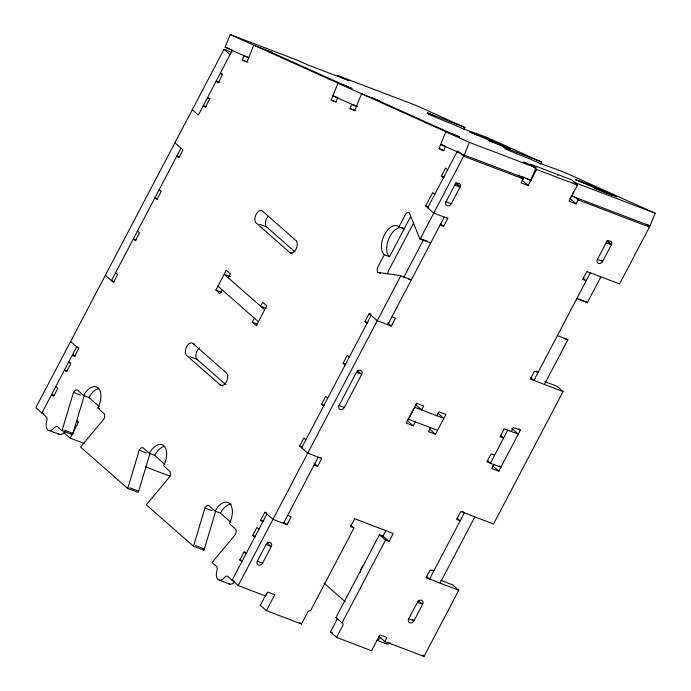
<?xml version="1.0" encoding="UTF-8"?>
<svg xmlns="http://www.w3.org/2000/svg" width="691" height="691" viewBox="0 0 691 691"><rect width="100%" height="100%" fill="white"/><g stroke="black" fill="none" stroke-linecap="round" stroke-linejoin="round"><path stroke-width="1.04" d="M99.159 406.558L88.932 397.567L83.671 395.554L77.599 390.225A4.552 2.583 -69.1 0 0 73.488 392.419L62.406 429.396A4.543 2.574 -69.1 0 1 61.888 430.605L72.408 434.622A4.543 2.574 -69.1 0 0 72.918 433.412L84.008 396.427A4.552 2.583 -69.1 0 1 84.423 395.736M164.89 464.335L154.663 455.343L149.403 453.331L143.331 448.001A4.552 2.583 -69.1 0 0 139.219 450.195L128.137 487.172A4.561 2.583 -69.1 0 1 127.619 488.382L138.14 492.398A4.561 2.583 -69.1 0 0 138.649 491.189L149.74 454.203A4.552 2.583 -69.1 0 1 150.154 453.512M230.63 522.111L220.394 513.119L215.134 511.107L209.062 505.777A4.552 2.583 -69.1 0 0 204.959 507.971L193.869 544.949A4.561 2.583 -69.1 0 1 193.359 546.166L203.871 550.174A4.561 2.583 -69.1 0 0 204.389 548.965L215.471 511.979A4.552 2.583 -69.1 0 1 215.886 511.288M360.011 572.839L361.557 567.7A4.552 2.583 -69.1 0 1 363.621 565.411M248.648 57.828L225.102 47.213L230.207 34.55L296.828 59.962L308.203 65.092L349.11 80.692L337.726 75.561L416.025 105.429L464.991 127.498L464.136 129.614M268.989 51.307L272.496 52.637L253.761 45.165L246.946 62.052L242.239 59.927L243.94 55.712L248.812 57.569M337.605 97.932L335.904 102.156L331.196 100.031L338.003 83.145L352.03 88.491L343.816 85.036M363.656 94.563L361.557 93.76L354.742 110.646L350.035 108.53L351.736 104.306L357.385 106.457M445.401 146.527L443.7 150.75L438.992 148.625L445.799 131.739L459.826 137.094L451.603 133.631M530.412 164.778L523.398 162.1L535.966 167.766L530.852 180.429L464.24 155.026L469.353 142.363L230.207 34.55M540.638 164.104L541.494 161.988L486.853 137.354L463.687 128.984L451.439 123.663A15.936 0.441 22 0 1 430.899 115.259A15.936 0.441 22 0 1 434.993 116.252L427.176 112.685L464.991 127.498M573.461 191.813L571.759 196.037L650.058 225.897L655.163 213.234L563.355 171.843L540.189 163.473L527.941 158.153A15.936 0.441 22 0 1 507.436 149.757A15.936 0.441 22 0 1 511.452 150.716L503.679 147.174L541.494 161.988M576.182 185.058L576.864 183.365L573.729 181.949M460.258 186.656C462.037 183.34 456.293 181.5 454.998 184.652L446.049 201.694A3.412 2.755 -48.7 0 0 447.112 205.676A3.412 2.755 -48.7 0 0 451.309 203.707L460.258 186.656L455.706 182.657M611.595 244.381C613.375 241.064 607.631 239.224 606.335 242.377L597.387 259.419A3.412 2.755 -48.7 0 0 598.458 263.409A3.412 2.755 -48.7 0 0 602.647 261.431L611.595 244.381L607.804 241.047M231.943 52.352L223.996 49.32L35.837 407.707L46.176 416.794A4.552 2.583 -69.1 0 1 46.953 419.826L46.159 423.721A9.104 5.157 -69.1 0 0 52.654 429.422L55.159 427.029A4.552 2.583 -69.1 0 1 57.621 426.857L61.888 430.605M180.973 148.168L111.441 280.606L114.447 281.755M232.271 50.452L198.352 115.06L192.279 109.722M84.147 443.467L70.128 438.111L78.472 422.218L77.021 420.949M221.992 289.719L219.911 293.692L215.86 290.134L226.294 270.267L230.336 273.826L228.255 277.799M266.372 308.445L260.628 306.251L262.718 302.287L266.761 305.837L256.335 325.703L252.284 322.144L254.374 318.171M430.182 242.325A4.561 2.583 -69.1 0 0 430.674 242.999L420.163 238.991A4.561 2.583 -69.1 0 1 419.67 238.317L409.262 212.811A4.552 2.583 -69.1 0 0 405.565 214.314L398.888 226.924A15.936 9.035 -69.1 0 0 384.507 234.603A15.936 9.035 -69.1 0 0 384.291 254.737L378.029 266.657A4.552 2.583 -69.1 0 0 377.968 272.409L380.603 273.411M384.291 254.737L389.551 256.741L410.411 217.009M413.693 222.77L388.549 270.665A4.552 2.583 -69.1 0 0 387.668 273.999M241.859 561.697L239.837 559.917L244.009 551.971L245.953 552.714M254.746 537.218L252.699 535.421L256.871 527.475L258.892 529.254M262.718 521.964L260.697 520.185L264.869 512.238L266.812 512.981M314.077 465.095L317.584 466.434L321.756 458.487L307.728 453.141L299.635 446.023L303.807 438.077L305.828 439.856M323.561 406.083L321.54 404.304L325.711 396.358L327.733 398.137M345.111 365.029L343.09 363.25L347.262 355.304L349.283 357.083M367.016 323.31L364.995 321.531L369.167 313.584L371.076 314.319M440.098 225.05L443.605 226.389L447.777 218.442L433.749 213.096L425.656 205.978L432.696 192.573L434.717 194.352M443.415 177.803L441.385 176.024L445.557 168.077L447.587 169.856M266.89 514.018L232.124 580.241L234.085 580.984M301.656 447.803L371.188 315.364M427.686 207.758L457.554 150.863L463.626 156.201L523.225 178.926L521.144 182.899L528.149 185.577L536.605 169.485L530.533 164.147L571.431 179.755L577.503 185.084L569.056 201.176L576.069 203.854L578.151 199.88L574.359 196.546M350.95 525.341L353.982 528.01L310.527 610.784A2.28 1.84 -48.7 0 0 307.728 612.096L301.475 624.016L266.415 610.645L274.759 594.752L267.745 592.075L265.664 596.048L238.196 585.571L400.797 275.873L411.309 279.881A4.561 2.583 -69.1 0 0 410.644 279.544L408.804 279.285M420.163 238.991L463.626 156.201M403.579 277.713L423.548 239.682M257.363 561.092L266.052 544.543A3.412 2.755 -48.7 0 1 270.25 542.565A3.412 2.755 -48.7 0 1 271.313 546.546L262.623 563.096A3.412 2.755 -48.7 0 1 258.425 565.074A3.412 2.755 -48.7 0 1 257.363 561.092L262.623 563.096M339.065 405.479L356.444 372.371A3.412 2.755 -48.7 0 1 360.642 370.393A3.412 2.755 -48.7 0 1 361.704 374.375L344.317 407.483A3.412 2.755 -48.7 0 1 340.127 409.461A3.412 2.755 -48.7 0 1 339.065 405.479L344.317 407.483M283.483 523.372L318.249 457.148M387.781 324.71L444.27 217.104M264.869 512.238L272.962 519.356L286.99 524.702L291.161 516.756L287.655 515.426M369.167 313.584L377.26 320.702L391.287 326.048L395.459 318.102L391.952 316.763M266.726 593.154L260.343 605.307L266.415 610.645M523.571 177.406L522.085 180.239L528.149 185.577M408.027 418.91L407.198 420.499L413.27 425.837L415.351 421.864M430.545 427.66L428.463 431.633L435.468 434.302L445.902 414.436L438.889 411.767L436.798 415.74M440.806 580.354L452.709 584.897L458.772 590.235L424.015 656.45L384.861 641.516L386.951 637.543L379.938 634.874L371.594 650.758L336.534 637.387L330.462 632.049L336.716 620.138A2.28 1.84 -48.7 0 0 336.007 617.478L379.463 534.704L382.969 536.043L389.042 541.381L393.214 533.435L354.647 518.725L350.475 526.672L353.982 528.01M382.969 536.043L385.751 530.748M336.534 637.387L342.788 625.467A2.28 1.84 -48.7 0 0 342.08 622.816L385.535 540.042L379.463 534.704M570.826 196.926L569.997 198.516L576.069 203.854M408.701 618.816L417.39 602.267A3.412 2.755 -48.7 0 1 421.588 600.289A3.412 2.755 -48.7 0 1 422.65 604.271L413.961 620.829A3.412 2.755 -48.7 0 1 409.763 622.798A3.412 2.755 -48.7 0 1 408.701 618.816L413.961 620.829L412.449 619.499M507.781 430.096L490.403 463.203L487.164 460.361M590.356 272.824L533.858 380.43L530.619 377.588M493.91 464.542L491.819 468.515L498.833 471.193L520.383 430.13L518.872 428.8M511.288 431.434L513.378 427.461L520.383 430.13M440.081 583.1L474.847 516.885M544.378 384.446L567.907 339.618A4.561 2.583 -69.1 0 0 567.242 339.272L564.219 338.849M576.614 298.581A4.561 2.583 -69.1 0 0 576.76 298.719L587.272 302.736L600.868 276.841M544.897 381.622L557.006 386.243L563.07 391.572L493.538 524.011L460.819 511.53L456.647 519.477L460.154 520.815L457.122 518.146M646.405 224.402L649.436 227.071L619.568 283.966L586.849 271.485L582.677 279.432L586.175 280.771L583.144 278.102M65.049 431.642L63.166 433.438A9.104 5.157 -69.1 0 1 58.243 433.784M234.664 581.874L233.403 583.066A9.104 5.157 -69.1 0 1 228.479 583.411M381.156 637.188L379.489 638.786A9.104 5.157 -69.1 0 1 377.666 639.728M377.968 272.409L400.132 275.528A4.561 2.583 -69.1 0 1 400.797 275.873M477.887 135.341L469.673 131.886L487.207 138.571L510.753 149.187L488.511 140.377L492.018 141.715M361.557 93.76L380.292 101.24L376.785 99.901M583.74 183.063L575.517 179.6L593.051 186.285L616.605 196.9L594.364 188.09L597.87 189.429M225.102 47.213L231.96 49.83M469.353 142.363L535.966 167.766M576.864 183.365L655.163 213.234M536.605 169.485L577.503 185.084M242.239 59.927L248.078 62.155M337.908 97.725L332.898 95.807L356.444 106.431M331.196 100.031L336.059 101.888M350.035 108.53L355.874 110.759M444.702 145.939L440.694 144.41L464.24 155.026M578.151 199.88L649.436 227.071M438.992 148.625L443.855 150.483M222.303 73.902L220.351 73.16L222.372 74.939L218.201 82.885L216.179 81.106L219.686 82.436M441.385 176.024L444.313 177.138M606.145 242.74L611.405 244.744L606.853 240.744M454.738 185.145L459.999 187.149L455.956 183.59M210.116 98.658L207.49 97.656L209.511 99.435L205.339 107.381L203.318 105.602L206.238 106.716M446.049 201.694L451.309 203.707M597.387 259.419L602.647 261.431L601.032 260.006M425.656 205.978L428.463 207.05M398.888 226.924L404.149 228.928A15.936 9.035 -69.1 0 0 401.92 227.754M419.67 238.317L427.461 241.289M578.022 298.711L586.78 302.053M179.669 157.211L176.801 156.114L178.822 157.894L182.994 149.947L174.901 142.838M567.907 339.618L557.395 335.601A4.561 2.583 -69.1 0 0 557.24 335.489M259.591 224.238L266.605 226.916L294.962 251.844M160.977 190.621L159.068 189.887L161.089 191.666L156.917 199.613L154.896 197.833L157.522 198.835M289.814 252.552A6.832 3.87 -69.1 0 0 295.981 249.261A6.832 3.87 -69.1 0 0 296.068 240.632L262.347 210.988A6.832 3.87 -69.1 0 0 256.18 214.279A6.832 3.87 -69.1 0 0 256.085 222.908L289.814 252.552L291.818 253.312M563.07 391.572L530.351 379.091L534.523 371.145L538.03 372.484L536.51 371.153M364.995 321.531L367.862 322.628M136.205 239.984L133.337 238.887L135.367 240.667L139.539 232.72L137.509 230.941M230.215 276.53L224.204 274.241L264.679 309.81M215.86 290.134L221.595 292.319M252.284 322.144L257.069 323.975M343.09 363.25L345.958 364.347M356.444 372.371L361.704 374.375L357.653 370.817M437.533 430.32L408.312 419.178L414.574 407.258L443.786 418.4L438.12 413.425M494.575 455.257L491.068 453.918L486.896 461.864L500.915 467.22L499.299 465.794M413.27 425.837L406.256 423.16L416.682 403.294L423.695 405.971L421.614 409.944L415.541 404.606M222.908 385.993L220.282 384.991L186.553 355.338A6.832 3.87 -69.1 0 1 186.648 346.718A6.832 3.87 -69.1 0 1 192.815 343.427L194.819 344.187M321.54 404.304L324.407 405.401M190.06 356.677L197.073 359.355L225.983 384.766M78.679 347.59L76.675 346.83L41.909 413.045L43.878 413.797M75.423 355.891L72.503 354.768L74.524 356.547L78.696 348.601L70.603 341.492M299.635 446.023L302.503 447.12M70.43 362.723L68.677 362.058L70.698 363.837L66.526 371.784L64.488 369.987L67.113 370.989M73.488 392.419L80.502 395.088M83.671 395.554A15.936 9.035 -69.1 0 1 98.053 387.876A15.936 9.035 -69.1 0 1 97.837 408.01L99.59 408.675M54.563 395.615L51.644 394.501L53.665 396.28L57.837 388.333L55.79 386.537M76.468 421.458L78.472 422.218M385.535 540.042L389.042 541.381M139.219 450.195L146.233 452.864M64.159 430.07L72.918 433.412M433.732 571.137L430.225 569.807L426.053 577.754L458.772 590.235M145.248 466.77L170.297 476.324M49.113 430.467L59.625 434.484M260.697 520.185L263.616 521.299M204.959 507.971L211.964 510.64M129.891 487.846L138.649 491.189M252.699 535.421L255.618 536.536M266.052 544.543L271.313 546.546L267.262 542.988M417.39 602.267L422.65 604.271L418.115 600.28M239.837 559.917L242.757 561.032M195.622 545.622L204.389 548.965M219.349 580.103L229.861 584.111M376.897 640.194L386.459 643.839M330.462 632.049L332.466 632.818M483.545 137.094L507.099 147.719L496.579 143.702L473.024 133.087M557.292 175.03L557.879 175.298M531.586 165.313L532.182 165.572M264.273 49.182L348.523 87.161M372.069 97.776L456.319 135.756M646.232 224.178L650.058 225.897M522.215 176.542L524.573 177.604M525.359 177.958L530.852 180.429M518.673 174.927L523.225 178.926M446.256 217.112L447.777 218.442M440.573 223.72L443.605 226.389M223.996 49.32L230.068 54.649M511.824 428.42L518.302 434.103L504.275 428.757L500.103 436.703L503.609 438.042L500.578 435.373M387.668 322.87L391.287 326.048M492.761 465.855L498.833 471.193M429.396 428.973L435.468 434.302M217.95 286.16L258.417 321.73M462.711 511.444L464.326 512.869L429.56 579.084L426.321 576.242M115.613 272.66L117.634 274.439L113.462 282.386L105.369 275.268M192.815 343.418L226.544 373.071A6.832 3.87 -69.1 0 1 226.449 381.691A6.832 3.87 -69.1 0 1 220.282 384.982M320.736 457.597L321.756 458.487M313.964 463.255L317.584 466.434M283.949 522.033L286.99 524.702M422.495 655.12L424.015 656.45M324.053 583.126L345.103 601.628M378.789 636.178L384.861 641.516M336.007 617.478L342.08 622.816M244.009 551.971L246.056 553.767M299.954 622.686L301.475 624.016M70.983 433.369L72.408 434.622M202.256 548.749L203.871 550.174M127.628 488.382L80.674 447.12A4.561 2.583 -69.1 0 1 81.357 446.058L103.84 419.091A4.552 2.583 -69.1 0 0 104.237 413.736L97.837 408.01M193.359 546.166L146.406 504.896A4.561 2.583 -69.1 0 1 147.088 503.834L169.58 476.876A4.552 2.583 -69.1 0 0 169.969 471.512L163.568 465.786A15.936 9.035 -69.1 0 0 163.784 445.652A15.936 9.035 -69.1 0 0 149.403 453.331M238.196 585.571L227.857 576.484A4.552 2.583 -69.1 0 0 225.396 576.657L222.891 579.058A9.104 5.157 -69.1 0 1 216.395 573.349L217.19 569.453A4.552 2.583 -69.1 0 0 216.413 566.43L212.146 562.673A4.561 2.583 -69.1 0 1 212.828 561.61L235.311 534.653A4.552 2.583 -69.1 0 0 235.709 529.289L229.3 523.562A15.936 9.035 -69.1 0 0 229.516 503.428A15.936 9.035 -69.1 0 0 215.134 511.107M64.056 432.782L70.128 438.111M587.272 302.736A4.561 2.583 -69.1 0 1 586.884 302.252M390.009 642.803A9.104 5.157 -69.1 0 1 385.077 643.148M88.932 397.567A15.936 9.035 -69.1 0 1 98.252 388.739M220.394 513.119A15.936 9.035 -69.1 0 1 231.321 504.11M154.663 455.343A15.936 9.035 -69.1 0 1 163.983 446.516M266.605 226.916A6.832 3.87 -69.1 0 1 268.065 216.283M197.073 359.355A6.832 3.87 -69.1 0 1 196.045 353.887A6.832 3.87 -69.1 0 1 199.371 347.901M389.551 256.741A15.936 9.035 -69.1 0 1 388.523 239.328A15.936 9.035 -69.1 0 1 401.03 227.615M589.388 184.817L578.877 180.8L602.422 191.424L612.943 195.432L589.388 184.817"/></g></svg>
